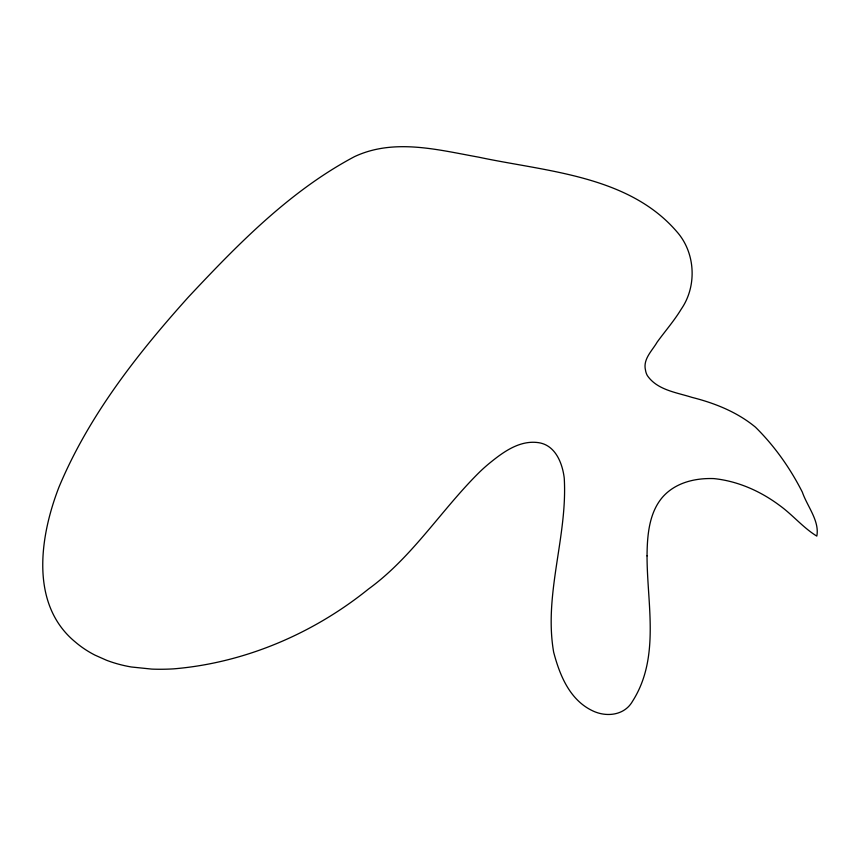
<?xml version="1.0" encoding="UTF-8"?>
<svg xmlns="http://www.w3.org/2000/svg" width="861" height="861" viewBox="0 0 861 861"><rect width="100%" height="100%" fill="white"/><g stroke="black" fill="none" stroke-linecap="round" stroke-linejoin="round"><path stroke-width="1.29" d="M647.042 555.872C647.031 604.142 660.333 657.621 632.587 701.177C624.505 715.534 606.359 717.461 592.594 710.799C569.724 699.971 559.682 675.164 553.655 652.164C543.571 594.101 567.743 536.317 564.235 478.049C562.427 463.132 555.377 445.062 538.48 442.651C519.484 439.928 503.039 452.165 489.188 463.466A152.117 127.051 -14.1 0 0 478.436 473.195C440.681 510.81 412.064 557.39 368.454 589.053C313.135 633.685 244.535 662.992 173.524 668.868A218.586 162.298 -30.2 0 1 151.837 669.105L131.313 666.984A166.797 125.383 -31.9 0 1 106.387 660.204L95.033 655.156A158.704 119.367 -32.2 0 1 75.359 642.048C29.425 604.336 39.94 536.059 59.011 487.014C88.791 415.702 137.2 354.054 188.494 296.98C238.002 244.147 289.942 190.894 354.506 156.637C394.09 138.061 438.001 149.857 478.619 157.154C546.337 171.597 628.358 175.364 676.768 231.62C695.505 252.607 697.195 286.024 681.299 309.045C674.217 320.744 665.198 331.055 657.18 342.086C652.175 350.75 642.769 359.155 645.502 370.155A27.165 20.675 -9.9 0 0 647.354 375.611C657.287 390.087 676.434 392.412 691.986 397.384C714.824 403.142 737.081 411.999 755.42 427.131C774.534 445.976 790.226 468.233 802.355 492.169C807.123 506.182 819.758 520.98 816.809 536.112C803.205 527.815 792.507 514.684 779.431 505.31C760.317 491.082 737.683 481.041 713.866 478.598C695.075 477.909 675.207 482.612 662.41 497.324C648.925 513.124 647.203 535.908 647.042 555.872"/></g></svg>
